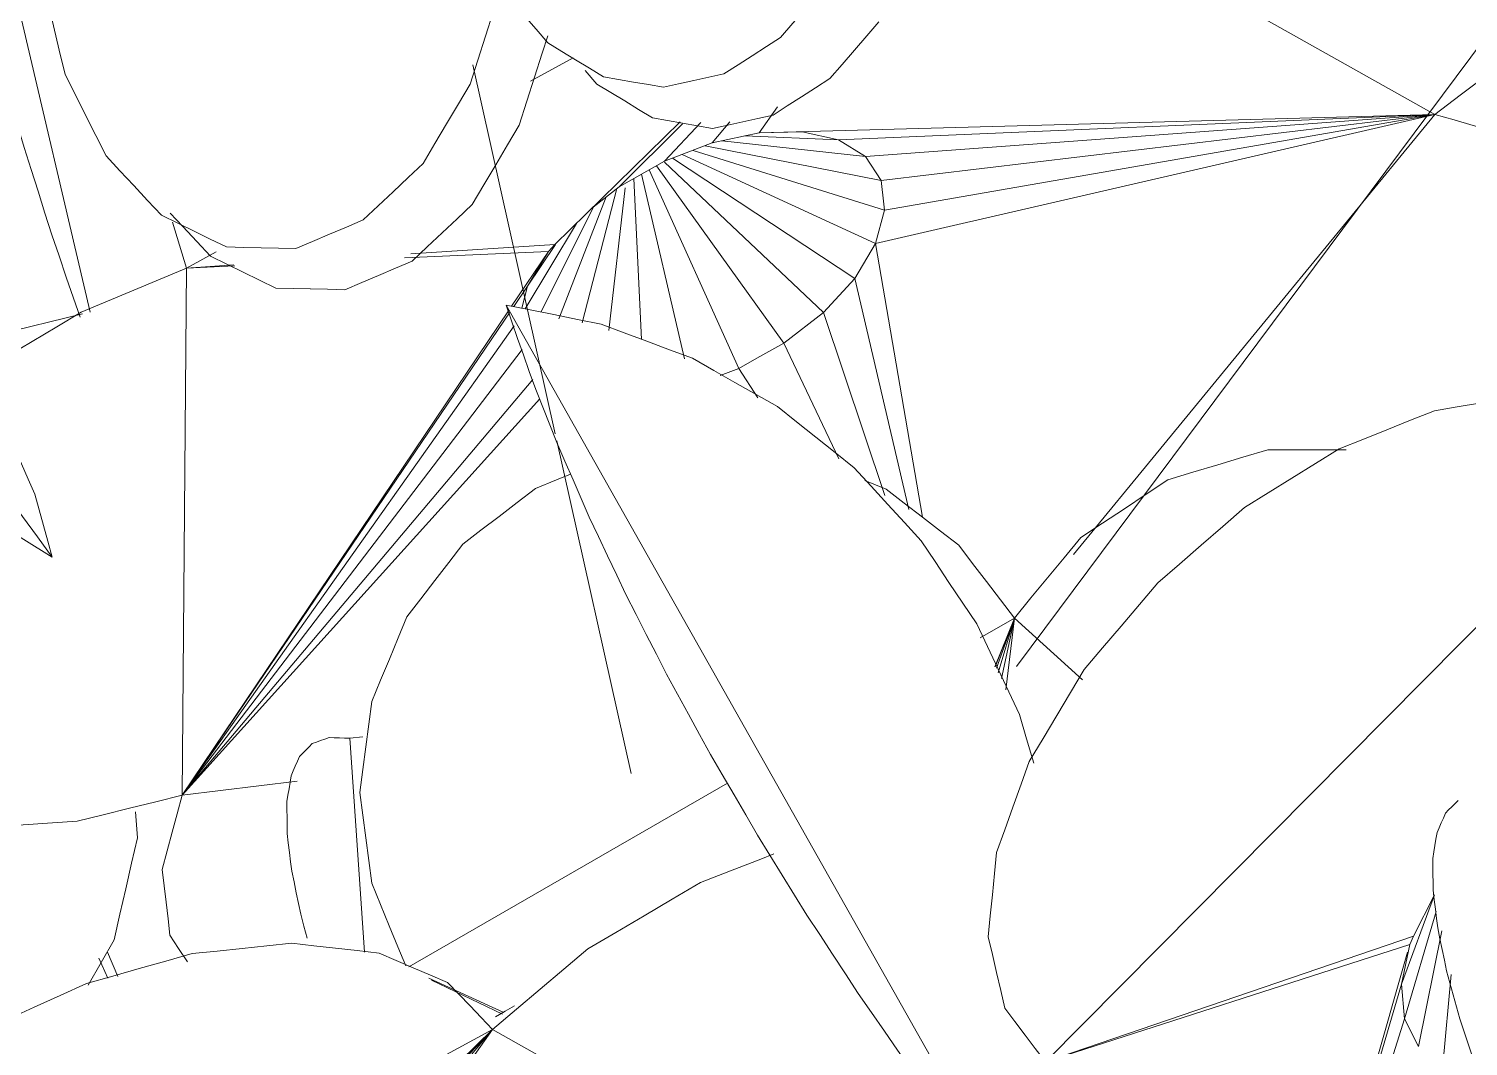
# Model space of a CAD drawing. Header units: metres. Extents: x -18.34 to -13.25, y -25.49 to -16.26.
# Drawn here: x -17.3197 to -17.2433, y -21.2853 to -21.2313 of the extents above; entities that cross this region are included whole.
import ezdxf

# ---------------------------------------------------------------- set-up
doc = ezdxf.new("R2010")
doc.units = ezdxf.units.M
doc.layers.add('Importações nas famílias', color=7, linetype='Continuous', lineweight=5)
doc.layers.add('Vegetação', color=7, linetype='Continuous', lineweight=5)

# ---------------------------------------------------------------- blocks, each defined once
blk = doc.blocks.new('Planta_pergolado_12200 - plantas pergolado_skp_Component_12-V2898-Pavimento 02 - Executivo')
at = {"layer": 'Importações nas famílias', "color": 9}
for p, q in [((0.278063, -0.170823), (0.277372, -0.170895)), ((0.277372, -0.170895), (0.278162, -0.182247))]:
    blk.add_line(p, q, dxfattribs=at)
at = {"layer": 'Importações nas famílias', "color": 9, "flags": 128}
for points in [[(0.276274, -0.170854), (0.276051, -0.170935), (0.275828, -0.171015), (0.275605, -0.171096), (0.275382, -0.171176)], [(0.277372, -0.170895), (0.277098, -0.170884), (0.276823, -0.170874), (0.276548, -0.170864), (0.276274, -0.170854)], [(0.275382, -0.171176), (0.275214, -0.171346), (0.275045, -0.171516), (0.274877, -0.171686), (0.274708, -0.171856)], [(0.274708, -0.171856), (0.274596, -0.172114), (0.274483, -0.172371), (0.274371, -0.172629), (0.274258, -0.172887)], [(0.274258, -0.172887), (0.274204, -0.173229), (0.274149, -0.173572), (0.274094, -0.173914), (0.274039, -0.174257)], [(0.274039, -0.174257), (0.274042, -0.17468), (0.274045, -0.175104), (0.274048, -0.175527), (0.274051, -0.175951)], [(0.274051, -0.175951), (0.274112, -0.17645), (0.274173, -0.17695), (0.274234, -0.17745), (0.274296, -0.17795)], [(0.274296, -0.17795), (0.274414, -0.17852), (0.274532, -0.179091), (0.274651, -0.179662), (0.274769, -0.180232)], [(0.274769, -0.180232), (0.274944, -0.180867), (0.275118, -0.181502)]]:
    blk.add_lwpolyline(points, dxfattribs=at)
blk = doc.blocks.new('Planta_pergolado_12200 - plantas pergolado_skp_Component_17-V1952-Pavimento 02 - Executivo')
at = {"layer": 'Importações nas famílias', "color": 9}
for p, q in [((0.325102, 0.223538), (0.31915, 0.217704)), ((0.325102, 0.223538), (0.319328, 0.217621)), ((0.325102, 0.223538), (0.319685, 0.217455)), ((0.325102, 0.223538), (0.320208, 0.217211)), ((0.325102, 0.223538), (0.320845, 0.216914)), ((0.325102, 0.223538), (0.321508, 0.216598)), ((0.325102, 0.223538), (0.322092, 0.216269)), ((0.325102, 0.223538), (0.322513, 0.22326)), ((0.325102, 0.223538), (0.322552, 0.216003)), ((0.322852, 0.21583), (0.325102, 0.223538)), ((0.325102, 0.223538), (0.325921, 0.221701)), ((0.281567, 0.183627), (0.285549, 0.185451)), ((0.285475, 0.185535), (0.281711, 0.183724)), ((0.297417, 0.173279), (0.280515, 0.183016)), ((0.312188, 0.16832), (0.312636, 0.164513)), ((0.311785, 0.167412), (0.312636, 0.164513)), ((0.311959, 0.167718), (0.312636, 0.164513)), ((0.312636, 0.164513), (0.316252, 0.167784)), ((0.311606, 0.167096), (0.312636, 0.164513)), ((0.311623, 0.167109), (0.312636, 0.164513)), ((0.311694, 0.167166), (0.312636, 0.164513)), ((0.312636, 0.164513), (0.310827, 0.165555)), ((0.304709, 0.157209), (0.305831, 0.157677))]:
    blk.add_line(p, q, dxfattribs=at)
at = {"layer": 'Importações nas famílias', "color": 9, "flags": 128}
for points in [[(0.294767, 0.235771), (0.293887, 0.234932), (0.293007, 0.234093), (0.292127, 0.233254)], [(0.292127, 0.233254), (0.291493, 0.232215), (0.290952, 0.231328)], [(0.325102, 0.223538), (0.324817, 0.22472), (0.324587, 0.225677)], [(0.329758, 0.224929), (0.328594, 0.224581), (0.32743, 0.224234), (0.326266, 0.223886), (0.325102, 0.223538)], [(0.280342, 0.182972), (0.279926, 0.181963), (0.279462, 0.180838), (0.278998, 0.179713), (0.278535, 0.178588)], [(0.278535, 0.178588), (0.278377, 0.177382), (0.27822, 0.176176), (0.278062, 0.174969), (0.277905, 0.173763)], [(0.277905, 0.173763), (0.278065, 0.172557), (0.278224, 0.171351), (0.278384, 0.170146), (0.278543, 0.16894)], [(0.278543, 0.16894), (0.279009, 0.167817), (0.279475, 0.166694), (0.279941, 0.165571), (0.280406, 0.164448)], [(0.280406, 0.164448), (0.281147, 0.163485), (0.281887, 0.162521), (0.282627, 0.161557), (0.283367, 0.160594)], [(0.309682, 0.160646), (0.310421, 0.161613), (0.311159, 0.16258), (0.311897, 0.163546), (0.312636, 0.164513)], [(0.312636, 0.164513), (0.313518, 0.163445), (0.314401, 0.162377), (0.315284, 0.16131), (0.316166, 0.160242)], [(0.283367, 0.160594), (0.284331, 0.159855), (0.285295, 0.159117), (0.286259, 0.158378), (0.287223, 0.157639)], [(0.305831, 0.157677), (0.306794, 0.158419), (0.307757, 0.159162), (0.308719, 0.159904), (0.309682, 0.160646)], [(0.316166, 0.160242), (0.31732, 0.159476), (0.318473, 0.15871), (0.319627, 0.157944), (0.32078, 0.157178)], [(0.287223, 0.157639), (0.288346, 0.157176), (0.28909, 0.156869)], [(0.32078, 0.157178), (0.322106, 0.156779), (0.323431, 0.15638), (0.324757, 0.155981), (0.326083, 0.155582)], [(0.326083, 0.155582), (0.327467, 0.155584), (0.328852, 0.155586), (0.330237, 0.155588)]]:
    blk.add_lwpolyline(points, dxfattribs=at)
blk = doc.blocks.new('Planta_pergolado_12200 - plantas pergolado_skp_Component_16-V2899-Pavimento 02 - Executivo')
at = {"extrusion": (0, 0, -1), "zscale": -1, "rotation": 180}
blk.add_blockref('Planta_pergolado_12200 - plantas pergolado_skp_Component_17-V1952-Pavimento 02 - Executivo', (0, 0), dxfattribs=at)
blk.add_blockref('Planta_pergolado_12200 - plantas pergolado_skp_Component_12-V2898-Pavimento 02 - Executivo', (0, 0))
blk = doc.blocks.new('Planta_pergolado_12200 - plantas pergolado_skp_Component_12-V583-Pavimento 02 - Executivo')
at = {"layer": 'Importações nas famílias', "color": 9}
blk.add_line((0.338273, 0.175274), (0.339077, 0.186845), dxfattribs=at)
at = {"layer": 'Importações nas famílias', "color": 9, "flags": 128}
for points in [[(0.336272, 0.185783), (0.336501, 0.186475), (0.336729, 0.187167), (0.336958, 0.18786)], [(0.335574, 0.183243), (0.335749, 0.183878), (0.335923, 0.184513), (0.336098, 0.185148), (0.336272, 0.185783)], [(0.335101, 0.180961), (0.335219, 0.181531), (0.335337, 0.182102), (0.335456, 0.182672), (0.335574, 0.183243)], [(0.334856, 0.178961), (0.334917, 0.179461), (0.334978, 0.179961), (0.335039, 0.180461), (0.335101, 0.180961)], [(0.334844, 0.177267), (0.334847, 0.177691), (0.33485, 0.178114), (0.334853, 0.178538), (0.334856, 0.178961)], [(0.335063, 0.175898), (0.335008, 0.17624), (0.334954, 0.176583), (0.334899, 0.176925), (0.334844, 0.177267)], [(0.335513, 0.174867), (0.335401, 0.175125), (0.335288, 0.175382), (0.335176, 0.17564), (0.335063, 0.175898)], [(0.336187, 0.174187), (0.336019, 0.174357), (0.33585, 0.174527), (0.335681, 0.174697), (0.335513, 0.174867)]]:
    blk.add_lwpolyline(points, dxfattribs=at)
blk = doc.blocks.new('Planta_pergolado_12200 - plantas pergolado_skp_Component_16-V2914-Pavimento 02 - Executivo')
at = {"extrusion": (0, 0, -1), "zscale": -1, "rotation": 180}
blk.add_blockref('Planta_pergolado_12200 - plantas pergolado_skp_Component_12-V583-Pavimento 02 - Executivo', (0, 0), dxfattribs=at)
blk = doc.blocks.new('Planta_pergolado_12200 - plantas pergolado_skp_Component_17-V2923-Pavimento 02 - Executivo')
at = {"layer": 'Importações nas famílias', "color": 9}
blk.add_line((0.266008, -0.17479), (0.266104, -0.176174), dxfattribs=at)
at = {"layer": 'Importações nas famílias', "color": 9, "flags": 128}
for points in [[(0.266104, -0.176174), (0.265796, -0.177526), (0.265487, -0.178879), (0.265179, -0.180231), (0.264871, -0.181584)], [(0.264871, -0.181584), (0.264186, -0.18279), (0.2635, -0.183995)]]:
    blk.add_lwpolyline(points, dxfattribs=at)
blk = doc.blocks.new('Planta_pergolado_12200 - plantas pergolado_skp_Component_16-V2924-Pavimento 02 - Executivo')
blk.add_blockref('Planta_pergolado_12200 - plantas pergolado_skp_Component_17-V2923-Pavimento 02 - Executivo', (0, 0))
blk = doc.blocks.new('Planta_pergolado_12200 - plantas pergolado_skp_-V2955-Pavimento 02 - Executivo')
for name in ['Planta_pergolado_12200 - plantas pergolado_skp_Component_16-V2899-Pavimento 02 - Executivo', 'Planta_pergolado_12200 - plantas pergolado_skp_Component_16-V2924-Pavimento 02 - Executivo', 'Planta_pergolado_12200 - plantas pergolado_skp_Component_16-V2914-Pavimento 02 - Executivo']:
    blk.add_blockref(name, (0, 0))
blk = doc.blocks.new('Planta_pergolado_12200 - plantas pergolado_skp_Component_17-V3069-Pavimento 02 - Executivo')
at = {"layer": 'Importações nas famílias', "color": 9, "flags": 128}
for points in [[(0.262268, -0.135659), (0.261961, -0.134373), (0.261655, -0.133086), (0.261348, -0.1318), (0.261042, -0.130513)], [(0.285378, -0.131092), (0.284974, -0.132362), (0.28457, -0.133631), (0.284166, -0.134901), (0.283762, -0.136171)], [(0.287884, -0.133993), (0.287258, -0.133267), (0.286631, -0.132542), (0.286005, -0.131817), (0.285378, -0.131092)], [(0.302846, -0.130685), (0.302194, -0.13144), (0.301541, -0.132195), (0.300889, -0.13295), (0.300236, -0.133705)], [(0.290831, -0.135784), (0.290094, -0.135336), (0.289358, -0.134888), (0.288621, -0.134441), (0.287884, -0.133993)], [(0.300236, -0.133705), (0.299483, -0.134188), (0.29873, -0.13467), (0.297978, -0.135153), (0.297225, -0.135635)], [(0.264443, -0.139989), (0.263899, -0.138906), (0.263355, -0.137824), (0.262812, -0.136742), (0.262268, -0.135659)], [(0.294017, -0.136345), (0.29322, -0.136204), (0.292424, -0.136064), (0.291627, -0.135924), (0.290831, -0.135784)], [(0.297225, -0.135635), (0.296423, -0.135813), (0.295621, -0.13599), (0.294819, -0.136167), (0.294017, -0.136345)], [(0.283762, -0.136171), (0.283137, -0.137225), (0.282511, -0.13828), (0.281886, -0.139334), (0.28126, -0.140389)], [(0.267384, -0.143131), (0.266649, -0.142346), (0.265914, -0.14156), (0.265179, -0.140774), (0.264443, -0.139989)], [(0.28126, -0.140389), (0.280466, -0.141138), (0.279673, -0.141887), (0.278879, -0.142636), (0.278085, -0.143386)], [(0.270837, -0.144818), (0.269974, -0.144396), (0.269111, -0.143975), (0.268247, -0.143553), (0.267384, -0.143131)], [(0.278085, -0.143386), (0.277191, -0.143766), (0.276297, -0.144146), (0.275403, -0.144526), (0.274509, -0.144905)], [(0.274509, -0.144905), (0.273591, -0.144884), (0.272673, -0.144862), (0.271755, -0.14484), (0.270837, -0.144818)]]:
    blk.add_lwpolyline(points, dxfattribs=at)
blk = doc.blocks.new('Planta_pergolado_12200 - plantas pergolado_skp_Component_16-V3070-Pavimento 02 - Executivo')
blk.add_blockref('Planta_pergolado_12200 - plantas pergolado_skp_Component_17-V3069-Pavimento 02 - Executivo', (0, 0))
blk = doc.blocks.new('Planta_pergolado_12200 - plantas pergolado_skp_Component_17-V3097-Pavimento 02 - Executivo')
at = {"layer": 'Importações nas famílias', "color": 9}
blk.add_line((0.290491, -0.136173), (0.289865, -0.135448), dxfattribs=at)
at = {"layer": 'Importações nas famílias', "color": 9, "flags": 128}
for points in [[(0.305453, -0.132866), (0.304801, -0.133621), (0.304148, -0.134376), (0.303496, -0.13513), (0.302843, -0.135885)], [(0.287876, -0.133614), (0.287581, -0.134542), (0.287177, -0.135811), (0.286773, -0.137081), (0.286369, -0.138351)], [(0.302843, -0.135885), (0.30209, -0.136368), (0.301337, -0.13685), (0.300585, -0.137333), (0.299832, -0.137816)], [(0.293438, -0.137964), (0.292701, -0.137516), (0.291965, -0.137069), (0.291228, -0.136621), (0.290491, -0.136173)], [(0.296624, -0.138525), (0.295827, -0.138385), (0.295031, -0.138245), (0.294234, -0.138104), (0.293438, -0.137964)], [(0.299832, -0.137816), (0.29903, -0.137993), (0.298228, -0.13817), (0.297426, -0.138347), (0.296624, -0.138525)], [(0.286369, -0.138351), (0.285744, -0.139405), (0.285118, -0.14046), (0.284493, -0.141514), (0.283867, -0.142569)], [(0.283867, -0.142569), (0.283073, -0.143318), (0.28228, -0.144067), (0.281486, -0.144817), (0.280692, -0.145566)], [(0.269991, -0.145311), (0.269256, -0.144526), (0.268521, -0.14374), (0.267847, -0.14302)], [(0.273444, -0.146998), (0.272581, -0.146577), (0.271718, -0.146155), (0.270854, -0.145733), (0.269991, -0.145311)], [(0.280692, -0.145566), (0.279798, -0.145946), (0.278904, -0.146326), (0.27801, -0.146706), (0.277116, -0.147086)], [(0.27528, -0.147042), (0.274362, -0.14702), (0.273444, -0.146998)], [(0.277116, -0.147086), (0.276198, -0.147064), (0.275281, -0.147042)]]:
    blk.add_lwpolyline(points, dxfattribs=at)
blk = doc.blocks.new('Planta_pergolado_12200 - plantas pergolado_skp_Component_16-V3098-Pavimento 02 - Executivo')
blk.add_blockref('Planta_pergolado_12200 - plantas pergolado_skp_Component_17-V3097-Pavimento 02 - Executivo', (0, 0))
blk = doc.blocks.new('Planta_pergolado_12200 - plantas pergolado_skp_Component_12-V916-Pavimento 02 - Executivo')
at = {"layer": 'Importações nas famílias', "color": 9}
blk.add_line((0.285675, 0.147904), (0.310308, 0.191523), dxfattribs=at)
at = {"layer": 'Importações nas famílias', "color": 9, "flags": 128}
for points in [[(0.30714, 0.188457), (0.307847, 0.18942), (0.308554, 0.190382), (0.30926, 0.191345), (0.309768, 0.192036)], [(0.304351, 0.184432), (0.305048, 0.185438), (0.305745, 0.186445), (0.306443, 0.187451), (0.30714, 0.188457)], [(0.301631, 0.180275), (0.302311, 0.181314), (0.302991, 0.182354), (0.303671, 0.183393), (0.304351, 0.184432)], [(0.29901, 0.176033), (0.299665, 0.177094), (0.30032, 0.178154), (0.300976, 0.179215), (0.301631, 0.180275)], [(0.296518, 0.171754), (0.297141, 0.172823), (0.297764, 0.173893), (0.298387, 0.174963), (0.29901, 0.176033)], [(0.31367, 0.172205), (0.313287, 0.170922), (0.312904, 0.169639)], [(0.294182, 0.167483), (0.294766, 0.168551), (0.29535, 0.169618), (0.295934, 0.170686), (0.296518, 0.171754)], [(0.312904, 0.169639), (0.312338, 0.168434), (0.311772, 0.167228), (0.311206, 0.166023), (0.31064, 0.164817)], [(0.292028, 0.16327), (0.292566, 0.164323), (0.293105, 0.165377), (0.293643, 0.16643), (0.294182, 0.167483)], [(0.31064, 0.164817), (0.309904, 0.163717), (0.309168, 0.162618), (0.308433, 0.161518), (0.307697, 0.160418)], [(0.29008, 0.159161), (0.290567, 0.160188), (0.291054, 0.161215), (0.291541, 0.162243), (0.292028, 0.16327)], [(0.307697, 0.160418), (0.306809, 0.15945), (0.30592, 0.158482), (0.305032, 0.157513), (0.304144, 0.156545)], [(0.288359, 0.155201), (0.288789, 0.156191), (0.289219, 0.157181), (0.28965, 0.158171), (0.29008, 0.159161)], [(0.304144, 0.156545), (0.303124, 0.155731), (0.302105, 0.154917), (0.301085, 0.154103), (0.300065, 0.153289)], [(0.286886, 0.151435), (0.287254, 0.152376), (0.287623, 0.153318), (0.287991, 0.154259), (0.288359, 0.155201)], [(0.300065, 0.153289), (0.298938, 0.152648), (0.29781, 0.152008), (0.296683, 0.151367), (0.295556, 0.150726)], [(0.285675, 0.147904), (0.285978, 0.148786), (0.286281, 0.149669), (0.286583, 0.150552), (0.286886, 0.151435)], [(0.295556, 0.150726), (0.294347, 0.150274), (0.293138, 0.149822), (0.29193, 0.149369), (0.290721, 0.148917)], [(0.290721, 0.148917), (0.28946, 0.148664), (0.288198, 0.14841), (0.286937, 0.148157), (0.285675, 0.147904)]]:
    blk.add_lwpolyline(points, dxfattribs=at)
blk = doc.blocks.new('Planta_pergolado_12200 - plantas pergolado_skp_Component_17-V3108-Pavimento 02 - Executivo')
at = {"layer": 'Importações nas famílias', "color": 9}
for p, q in [((0.347151, -0.154903), (0.314282, -0.188071)), ((0.334926, -0.179205), (0.333179, -0.183942)), ((0.333818, -0.181399), (0.334925, -0.179199)), ((0.335016, -0.180085), (0.333339, -0.185788)), ((0.314282, -0.188071), (0.333818, -0.181399)), ((0.333616, -0.181843), (0.333818, -0.181399)), ((0.335325, -0.181104), (0.334086, -0.187256)), ((0.333616, -0.181843), (0.314282, -0.188071)), ((0.330274, -0.19347), (0.3335, -0.182247)), ((0.333179, -0.183942), (0.333616, -0.181843)), ((0.330484, -0.193148), (0.333179, -0.183942)), ((0.333339, -0.185788), (0.333179, -0.183942)), ((0.335819, -0.183423), (0.335369, -0.188246)), ((0.333339, -0.185788), (0.331343, -0.192093)), ((0.334086, -0.187256), (0.333339, -0.185788))]:
    blk.add_line(p, q, dxfattribs=at)
at = {"layer": 'Importações nas famílias', "color": 9, "flags": 128}
for points in [[(0.334932, -0.153507), (0.336127, -0.153306), (0.337322, -0.153105), (0.338518, -0.152904), (0.339713, -0.152703)], [(0.329864, -0.155537), (0.331131, -0.155029), (0.332398, -0.154522), (0.333665, -0.154015), (0.334932, -0.153507)], [(0.324854, -0.158653), (0.326107, -0.157874), (0.327359, -0.157095), (0.328612, -0.156316), (0.329864, -0.155537)], [(0.320244, -0.162644), (0.321397, -0.161646), (0.322549, -0.160649), (0.323702, -0.159651), (0.324854, -0.158653)], [(0.316348, -0.167238), (0.317322, -0.166089), (0.318296, -0.164941), (0.31927, -0.163792), (0.320244, -0.162644)], [(0.31343, -0.172121), (0.314159, -0.1709), (0.314889, -0.169679), (0.315618, -0.168459), (0.316348, -0.167238)], [(0.311691, -0.176961), (0.312126, -0.175751), (0.31256, -0.174541), (0.312995, -0.173331), (0.31343, -0.172121)], [(0.311248, -0.181428), (0.311359, -0.180311), (0.311469, -0.179194), (0.31158, -0.178078), (0.311691, -0.176961)], [(0.312132, -0.185218), (0.311911, -0.18427), (0.31169, -0.183323), (0.311469, -0.182375), (0.311248, -0.181428)], [(0.314282, -0.188071), (0.313745, -0.187358), (0.313207, -0.186644), (0.31267, -0.185931), (0.312132, -0.185218)]]:
    blk.add_lwpolyline(points, dxfattribs=at)
blk = doc.blocks.new('Planta_pergolado_12200 - plantas pergolado_skp_Component_16-V3109-Pavimento 02 - Executivo')
blk.add_blockref('Planta_pergolado_12200 - plantas pergolado_skp_Component_17-V3108-Pavimento 02 - Executivo', (0, 0))
at = {"extrusion": (0, 0, -1), "zscale": -1, "rotation": 180}
blk.add_blockref('Planta_pergolado_12200 - plantas pergolado_skp_Component_12-V916-Pavimento 02 - Executivo', (0, 0), dxfattribs=at)
blk = doc.blocks.new('Planta_pergolado_12200 - plantas pergolado_skp_Component_12-V928-Pavimento 02 - Executivo')
at = {"layer": 'Importações nas famílias', "color": 9}
for p, q in [((0.097733, 0.144079), (0.059451, 0.120437)), ((0.07756, 0.123376), (0.076952, 0.123191))]:
    blk.add_line(p, q, dxfattribs=at)
at = {"layer": 'Importações nas famílias', "color": 9, "flags": 128}
for points in [[(0.094583, 0.139761), (0.095371, 0.14084), (0.096158, 0.14192), (0.096946, 0.142999), (0.097733, 0.144079)], [(0.097733, 0.144079), (0.097504, 0.143242), (0.097274, 0.142406), (0.097045, 0.14157), (0.096815, 0.140734)], [(0.096815, 0.140734), (0.09646, 0.139935), (0.096104, 0.139137), (0.095749, 0.138338), (0.095394, 0.13754)], [(0.091145, 0.135615), (0.092005, 0.136652), (0.092864, 0.137688), (0.093724, 0.138724), (0.094583, 0.139761)], [(0.095394, 0.13754), (0.094917, 0.136788), (0.09444, 0.136036), (0.093963, 0.135284), (0.093486, 0.134533)], [(0.0875, 0.131739), (0.088411, 0.132708), (0.089322, 0.133677), (0.090234, 0.134646), (0.091145, 0.135615)], [(0.093486, 0.134533), (0.092893, 0.133836), (0.092299, 0.133139), (0.091706, 0.132443), (0.091113, 0.131746)], [(0.083732, 0.128224), (0.084674, 0.129103), (0.085616, 0.129982), (0.086558, 0.130861), (0.0875, 0.131739)], [(0.091113, 0.131746), (0.090409, 0.131112), (0.089706, 0.130478), (0.089003, 0.129844), (0.0883, 0.12921)], [(0.0883, 0.12921), (0.087494, 0.128646), (0.086689, 0.128082), (0.085884, 0.127518), (0.085079, 0.126954)], [(0.07993, 0.125152), (0.08088, 0.12592), (0.081831, 0.126688), (0.082781, 0.127456), (0.083732, 0.128224)], [(0.085079, 0.126954), (0.08418, 0.126466), (0.083282, 0.125978), (0.082384, 0.12549), (0.081485, 0.125002)], [(0.076184, 0.122596), (0.07712, 0.123235), (0.078057, 0.123874), (0.078993, 0.124513), (0.07993, 0.125152)], [(0.081485, 0.125002), (0.080504, 0.124596), (0.079523, 0.124189), (0.078541, 0.123783), (0.07756, 0.123376)], [(0.072581, 0.120614), (0.073482, 0.121109), (0.074382, 0.121605), (0.075283, 0.1221), (0.076184, 0.122596)], [(0.059451, 0.120437), (0.059889, 0.120115), (0.060327, 0.119792), (0.060765, 0.119469), (0.061203, 0.119147)], [(0.069206, 0.119254), (0.07005, 0.119594), (0.070894, 0.119934), (0.071737, 0.120274), (0.072581, 0.120614)], [(0.066138, 0.118548), (0.066905, 0.118724), (0.067672, 0.118901), (0.068439, 0.119078), (0.069206, 0.119254)], [(0.061203, 0.119147), (0.061764, 0.118988), (0.062326, 0.118829), (0.062888, 0.11867), (0.063449, 0.118512)], [(0.063449, 0.118512), (0.064122, 0.118521), (0.064794, 0.11853), (0.065466, 0.118539), (0.066138, 0.118548)]]:
    blk.add_lwpolyline(points, dxfattribs=at)
blk = doc.blocks.new('Planta_pergolado_12200 - plantas pergolado_skp_Component_16-V3122-Pavimento 02 - Executivo')
at = {"extrusion": (0, 0, -1), "zscale": -1, "rotation": 180}
blk.add_blockref('Planta_pergolado_12200 - plantas pergolado_skp_Component_12-V928-Pavimento 02 - Executivo', (-0.163852, -0.017198), dxfattribs=at)
blk = doc.blocks.new('Planta_pergolado_12200 - plantas pergolado_skp_-V3127-Pavimento 02 - Executivo')
for name in ['Planta_pergolado_12200 - plantas pergolado_skp_Component_16-V3122-Pavimento 02 - Executivo', 'Planta_pergolado_12200 - plantas pergolado_skp_Component_16-V3109-Pavimento 02 - Executivo']:
    blk.add_blockref(name, (0, 0))
blk = doc.blocks.new('Planta_pergolado_12200 - plantas pergolado_skp_-V3128-Pavimento 02 - Executivo')
at = {"layer": 'Importações nas famílias', "color": 9}
for p, q in [((0.28828, -0.154738), (0.2839, -0.135145)), ((0.29231, -0.172761), (0.288364, -0.15511))]:
    blk.add_line(p, q, dxfattribs=at)
for name in ['Planta_pergolado_12200 - plantas pergolado_skp_Component_16-V3070-Pavimento 02 - Executivo', 'Planta_pergolado_12200 - plantas pergolado_skp_Component_16-V3098-Pavimento 02 - Executivo', 'Planta_pergolado_12200 - plantas pergolado_skp_-V3127-Pavimento 02 - Executivo']:
    blk.add_blockref(name, (0, 0))
blk = doc.blocks.new('Planta_pergolado_12200 - plantas pergolado_skp_-V3129-Pavimento 02 - Executivo')
for name in ['Planta_pergolado_12200 - plantas pergolado_skp_-V3128-Pavimento 02 - Executivo', 'Planta_pergolado_12200 - plantas pergolado_skp_-V2955-Pavimento 02 - Executivo']:
    blk.add_blockref(name, (0, 0))
blk = doc.blocks.new('Planta_pergolado_12200 - plantas pergolado_skp_-V3213-Pavimento 02 - Executivo')
at = {"layer": 'Importações nas famílias', "color": 9}
blk.add_line((0.312748, -0.167083), (0.344741, -0.124161), dxfattribs=at)
blk = doc.blocks.new('Planta_pergolado_12200 - plantas pergolado_skp_Component_17-V3278-Pavimento 02 - Executivo')
at = {"layer": 'Importações nas famílias', "color": 9}
for p, q in [((0.250855, -0.174148), (0.245219, -0.176236)), ((0.230154, -0.181817), (0.229289, -0.187441)), ((0.264519, -0.182247), (0.26507, -0.183532)), ((0.231512, -0.207423), (0.235193, -0.201762)), ((0.231586, -0.207469), (0.235241, -0.201932)), ((0.235419, -0.202565), (0.231871, -0.207645)), ((0.235727, -0.203665), (0.232538, -0.207791)), ((0.236157, -0.205107), (0.233524, -0.208059)), ((0.236557, -0.205961), (0.234142, -0.208406)), ((0.225401, -0.212718), (0.224574, -0.218092)), ((0.224574, -0.218092), (0.227776, -0.213169)), ((0.224574, -0.218092), (0.22781, -0.21319)), ((0.227941, -0.213272), (0.224574, -0.218092)), ((0.228185, -0.213422), (0.224574, -0.218092)), ((0.228543, -0.213643), (0.224574, -0.218092)), ((0.228808, -0.213807), (0.224574, -0.218092)), ((0.227404, -0.21934), (0.224574, -0.218092))]:
    blk.add_line(p, q, dxfattribs=at)
at = {"layer": 'Importações nas famílias', "color": 9, "flags": 128}
for points in [[(0.243044, -0.159057), (0.244014, -0.158851), (0.244984, -0.158644), (0.245954, -0.158438), (0.246925, -0.158232)], [(0.246925, -0.158232), (0.24786, -0.158335), (0.248796, -0.158437), (0.249732, -0.15854), (0.250663, -0.158642)], [(0.23929, -0.16106), (0.240228, -0.160559), (0.241167, -0.160059), (0.242105, -0.159558), (0.243044, -0.159057)], [(0.235919, -0.164106), (0.236761, -0.163345), (0.237604, -0.162583), (0.238447, -0.161822), (0.23929, -0.16106)], [(0.234539, -0.166046), (0.235229, -0.165076), (0.235919, -0.164106)], [(0.224379, -0.183284), (0.22533, -0.18284), (0.22628, -0.182396)], [(0.22628, -0.182396), (0.227248, -0.182251), (0.228217, -0.182106), (0.229185, -0.181961), (0.230154, -0.181817)], [(0.22089, -0.217436), (0.22008, -0.216974), (0.219269, -0.216512)], [(0.224574, -0.218092), (0.223653, -0.217928), (0.222732, -0.217764), (0.221811, -0.2176), (0.22089, -0.217436)], [(0.223164, -0.222741), (0.223516, -0.221579), (0.223869, -0.220416), (0.224222, -0.219254), (0.224574, -0.218092)], [(0.222737, -0.227464), (0.222843, -0.226283), (0.22295, -0.225102), (0.223057, -0.223922), (0.223164, -0.222741)]]:
    blk.add_lwpolyline(points, dxfattribs=at)
blk = doc.blocks.new('Planta_pergolado_12200 - plantas pergolado_skp_Component_16-V3279-Pavimento 02 - Executivo')
blk.add_blockref('Planta_pergolado_12200 - plantas pergolado_skp_Component_17-V3278-Pavimento 02 - Executivo', (0, 0))
blk = doc.blocks.new('Planta_pergolado_12200 - plantas pergolado_skp_Component_12-V1189-Pavimento 02 - Executivo')
at = {"layer": 'Importações nas famílias', "color": 9}
for p, q in [((0.239431, 0.154186), (0.247074, 0.152316)), ((0.242326, 0.149829), (0.241683, 0.150627)), ((0.255939, 0.150146), (0.263183, 0.148374))]:
    blk.add_line(p, q, dxfattribs=at)
at = {"layer": 'Importações nas famílias', "color": 9, "flags": 128}
for points in [[(0.241683, 0.150627), (0.24112, 0.151517), (0.240557, 0.152407), (0.239994, 0.153296), (0.239431, 0.154186)], [(0.239431, 0.154186), (0.240412, 0.154177), (0.241393, 0.154168), (0.242374, 0.15416), (0.243355, 0.154151)], [(0.243355, 0.154151), (0.244314, 0.154109), (0.245273, 0.154067), (0.246233, 0.154025), (0.247192, 0.153983)], [(0.247192, 0.153983), (0.248119, 0.153909), (0.249046, 0.153834)], [(0.250099, 0.142441), (0.249344, 0.143002), (0.24859, 0.143563)], [(0.253237, 0.140755), (0.252453, 0.141176), (0.251668, 0.141598), (0.250883, 0.142019), (0.250099, 0.142441)], [(0.256423, 0.139667), (0.255626, 0.139939), (0.25483, 0.140211), (0.254034, 0.140483), (0.253237, 0.140755)], [(0.25958, 0.139203), (0.258791, 0.139319), (0.258001, 0.139435), (0.257212, 0.139551), (0.256423, 0.139667)]]:
    blk.add_lwpolyline(points, dxfattribs=at)
blk = doc.blocks.new('Planta_pergolado_12200 - plantas pergolado_skp_Component_17-V3281-Pavimento 02 - Executivo')
at = {"layer": 'Importações nas famílias', "color": 9}
for p, q in [((0.350394, -0.104501), (0.350393, -0.105829)), ((0.334087, -0.111376), (0.334498, -0.112334)), ((0.34666, -0.116152), (0.346141, -0.116779)), ((0.309927, -0.122131), (0.310701, -0.122645)), ((0.310847, -0.121772), (0.311599, -0.122084)), ((0.309246, -0.122396), (0.310016, -0.123148)), ((0.343115, -0.134295), (0.343185, -0.135123))]:
    blk.add_line(p, q, dxfattribs=at)
at = {"layer": 'Importações nas famílias', "color": 9, "flags": 128}
for points in [[(0.350393, -0.105829), (0.350073, -0.10717), (0.349752, -0.108511), (0.349432, -0.109852), (0.349111, -0.111193)], [(0.349111, -0.111193), (0.348498, -0.112433), (0.347885, -0.113672), (0.347273, -0.114912), (0.34666, -0.116152)], [(0.343185, -0.135123), (0.343028, -0.136307), (0.342871, -0.137491), (0.342714, -0.138674), (0.342557, -0.139858)], [(0.342557, -0.139858), (0.342157, -0.141007), (0.342094, -0.14119)]]:
    blk.add_lwpolyline(points, dxfattribs=at)
blk = doc.blocks.new('Planta_pergolado_12200 - plantas pergolado_skp_Component_16-V3282-Pavimento 02 - Executivo')
blk.add_blockref('Planta_pergolado_12200 - plantas pergolado_skp_Component_17-V3281-Pavimento 02 - Executivo', (0, 0))
at = {"extrusion": (0, 0, -1), "zscale": -1, "rotation": 180}
blk.add_blockref('Planta_pergolado_12200 - plantas pergolado_skp_Component_12-V1189-Pavimento 02 - Executivo', (0, 0), dxfattribs=at)
blk = doc.blocks.new('Planta_pergolado_12200 - plantas pergolado_skp_Component_12-V1247-Pavimento 02 - Executivo')
at = {"layer": 'Importações nas famílias', "color": 9}
for p, q in [((0.253164, 0.188013), (0.253288, 0.18934)), ((0.264542, 0.18363), (0.264055, 0.182568))]:
    blk.add_line(p, q, dxfattribs=at)
at = {"layer": 'Importações nas famílias', "color": 9, "flags": 128}
for points in [[(0.252944, 0.182631), (0.252999, 0.183976), (0.253054, 0.185322), (0.253109, 0.186667), (0.253164, 0.188013)], [(0.253004, 0.1773), (0.252989, 0.178633), (0.252974, 0.179966), (0.252959, 0.181298), (0.252944, 0.182631)], [(0.253174, 0.174724), (0.253089, 0.176012), (0.253004, 0.1773)]]:
    blk.add_lwpolyline(points, dxfattribs=at)
blk = doc.blocks.new('Planta_pergolado_12200 - plantas pergolado_skp_Component_12-V1249-Pavimento 02 - Executivo')
at = {"layer": 'Importações nas famílias', "color": 9}
for p, q in [((0.256859, 0.119568), (0.263591, 0.148283)), ((0.253025, 0.103214), (0.255494, 0.113743))]:
    blk.add_line(p, q, dxfattribs=at)
at = {"layer": 'Importações nas famílias', "color": 9, "flags": 128}
for points in [[(0.261565, 0.144181), (0.261948, 0.145297), (0.262331, 0.146414), (0.262714, 0.147531), (0.263063, 0.14855)], [(0.260096, 0.139546), (0.260463, 0.140704), (0.260831, 0.141863), (0.261198, 0.143022), (0.261565, 0.144181)], [(0.258706, 0.134794), (0.259054, 0.135982), (0.259401, 0.13717), (0.259749, 0.138358), (0.260096, 0.139546)], [(0.25741, 0.12998), (0.257734, 0.131183), (0.258058, 0.132387), (0.258382, 0.133591), (0.258706, 0.134794)], [(0.256927, 0.128016), (0.257114, 0.128774), (0.25741, 0.12998)], [(0.256224, 0.125155), (0.25652, 0.126361), (0.256817, 0.127567)], [(0.255159, 0.120374), (0.255425, 0.12157), (0.255691, 0.122765), (0.255957, 0.12396), (0.256224, 0.125155)], [(0.254227, 0.11569), (0.25446, 0.116861), (0.254693, 0.118032), (0.254926, 0.119203), (0.255159, 0.120374)], [(0.25344, 0.111155), (0.253637, 0.112289), (0.253834, 0.113423), (0.25403, 0.114557), (0.254227, 0.11569)], [(0.252806, 0.106819), (0.252964, 0.107903), (0.253123, 0.108987), (0.253281, 0.110071), (0.25344, 0.111155)], [(0.25245, 0.103753), (0.252568, 0.104775), (0.252687, 0.105797), (0.252806, 0.106819)]]:
    blk.add_lwpolyline(points, dxfattribs=at)
blk = doc.blocks.new('Planta_pergolado_12200 - plantas pergolado_skp_Component_17-V3315-Pavimento 02 - Executivo')
at = {"layer": 'Importações nas famílias', "color": 9}
for p, q in [((0.309795, -0.123608), (0.334953, -0.137791)), ((0.289234, -0.134782), (0.286957, -0.136019)), ((0.299098, -0.138767), (0.300071, -0.137388)), ((0.288251, -0.144691), (0.294912, -0.138172)), ((0.294073, -0.140273), (0.296008, -0.138222)), ((0.296604, -0.1393), (0.297541, -0.138186)), ((0.334953, -0.137791), (0.299098, -0.138767)), ((0.303304, -0.139138), (0.334953, -0.137791)), ((0.334953, -0.137791), (0.30473, -0.140016)), ((0.305274, -0.144635), (0.334953, -0.137791)), ((0.334953, -0.137791), (0.305565, -0.141286)), ((0.30575, -0.142861), (0.334953, -0.137791)), ((0.315777, -0.161138), (0.334953, -0.137791)), ((0.291676, -0.141621), (0.295031, -0.138286)), ((0.296604, -0.1393), (0.299098, -0.138767)), ((0.298342, -0.138929), (0.303304, -0.139138)), ((0.301383, -0.138712), (0.299098, -0.138767)), ((0.303304, -0.139138), (0.301383, -0.138712)), ((0.294073, -0.140273), (0.296604, -0.1393)), ((0.30575, -0.142861), (0.295587, -0.139691)), ((0.296229, -0.139444), (0.305565, -0.141286)), ((0.297109, -0.139192), (0.30473, -0.140016)), ((0.30473, -0.140016), (0.303304, -0.139138)), ((0.291676, -0.141621), (0.294073, -0.140273)), ((0.30041, -0.149919), (0.29365, -0.140511)), ((0.294073, -0.140321), (0.30251, -0.148288)), ((0.294502, -0.140108), (0.304169, -0.146486)), ((0.295014, -0.139911), (0.305274, -0.144635)), ((0.305565, -0.141286), (0.30473, -0.140016)), ((0.292846, -0.149738), (0.292448, -0.141187)), ((0.295137, -0.150757), (0.29286, -0.140955)), ((0.293258, -0.140731), (0.298013, -0.151266)), ((0.305713, -0.142544), (0.305565, -0.141286)), ((0.289703, -0.14884), (0.291542, -0.141724)), ((0.290283, -0.142702), (0.291676, -0.141621)), ((0.291984, -0.141685), (0.291115, -0.149244)), ((0.290327, -0.142668), (0.287515, -0.148273)), ((0.290981, -0.14216), (0.288475, -0.148631)), ((0.305713, -0.142544), (0.30575, -0.142861)), ((0.289398, -0.143568), (0.286679, -0.148105)), ((0.30575, -0.142861), (0.305274, -0.144635)), ((0.27029, -0.145076), (0.26871, -0.145935)), ((0.287917, -0.145054), (0.280282, -0.145404)), ((0.280621, -0.145177), (0.288251, -0.144691)), ((0.285959, -0.147961), (0.287917, -0.145054)), ((0.288296, -0.144691), (0.286812, -0.146905)), ((0.286812, -0.146905), (0.287917, -0.145054)), ((0.287917, -0.145054), (0.288251, -0.144691)), ((0.305274, -0.144635), (0.304169, -0.146486)), ((0.305274, -0.144635), (0.307756, -0.159162)), ((0.26871, -0.145935), (0.271215, -0.145775)), ((0.271271, -0.145817), (0.26871, -0.145935)), ((0.26871, -0.145935), (0.268476, -0.173915)), ((0.304169, -0.146486), (0.30251, -0.148288)), ((0.307041, -0.158746), (0.304169, -0.146486)), ((0.286079, -0.147985), (0.286812, -0.146905)), ((0.286499, -0.148069), (0.286812, -0.146905)), ((0.268476, -0.173915), (0.285826, -0.148159)), ((0.268476, -0.173915), (0.285888, -0.148265)), ((0.30251, -0.148288), (0.30041, -0.149919)), ((0.305769, -0.158008), (0.30251, -0.148288)), ((0.286103, -0.149007), (0.268476, -0.173915)), ((0.286521, -0.150254), (0.268476, -0.173915)), ((0.30041, -0.149919), (0.298973, -0.150727)), ((0.303326, -0.156058), (0.30041, -0.149919)), ((0.298973, -0.150727), (0.298013, -0.151266)), ((0.287082, -0.151848), (0.268476, -0.173915)), ((0.298013, -0.151266), (0.297032, -0.151643)), ((0.299026, -0.152831), (0.298013, -0.151266)), ((0.287461, -0.15288), (0.268476, -0.173915)), ((0.274586, -0.173164), (0.268476, -0.173915))]:
    blk.add_line(p, q, dxfattribs=at)
at = {"layer": 'Importações nas famílias', "color": 9, "flags": 128}
for points in [[(0.340321, -0.133705), (0.338979, -0.134726), (0.337637, -0.135748), (0.336295, -0.136769), (0.334953, -0.137791)], [(0.334953, -0.137791), (0.335969, -0.138079), (0.336984, -0.138367), (0.338, -0.138655), (0.339015, -0.138943)], [(0.26871, -0.145935), (0.268461, -0.145123), (0.268212, -0.14431), (0.267964, -0.143498)], [(0.263126, -0.148273), (0.264522, -0.147688), (0.265918, -0.147104), (0.267314, -0.146519), (0.26871, -0.145935)], [(0.257914, -0.151405), (0.259217, -0.150622), (0.26052, -0.149839), (0.261823, -0.149056), (0.263126, -0.148273)], [(0.268476, -0.173915), (0.267082, -0.174262), (0.265688, -0.174608), (0.264294, -0.174954), (0.2629, -0.1753)], [(0.26742, -0.177849), (0.267684, -0.176865), (0.267948, -0.175882), (0.268212, -0.174899), (0.268476, -0.173915)], [(0.2629, -0.1753), (0.261602, -0.175384), (0.260305, -0.175469), (0.259008, -0.175553), (0.257711, -0.175637)], [(0.267831, -0.181342), (0.267729, -0.180469), (0.267626, -0.179595), (0.267523, -0.178722), (0.26742, -0.177849)], [(0.268757, -0.18275), (0.268294, -0.182046), (0.267831, -0.181342)]]:
    blk.add_lwpolyline(points, dxfattribs=at)
blk = doc.blocks.new('Planta_pergolado_12200 - plantas pergolado_skp_Component_16-V3316-Pavimento 02 - Executivo')
at = {"extrusion": (0, 0, -1), "rotation": 180}
for name, zscale in [('Planta_pergolado_12200 - plantas pergolado_skp_Component_12-V1249-Pavimento 02 - Executivo', -1), ('Planta_pergolado_12200 - plantas pergolado_skp_Component_12-V1247-Pavimento 02 - Executivo', -1.000000000000001)]:
    blk.add_blockref(name, (0, 0), dxfattribs=dict(at, zscale=zscale))
blk.add_blockref('Planta_pergolado_12200 - plantas pergolado_skp_Component_17-V3315-Pavimento 02 - Executivo', (0, 0))
blk = doc.blocks.new('Planta_pergolado_12200 - plantas pergolado_skp_Component_12-V1248-Pavimento 02 - Executivo')
at = {"layer": 'Importações nas famílias', "color": 9, "flags": 128}
blk.add_lwpolyline([(0.310955, 0.122355), (0.310454, 0.122649), (0.309952, 0.122942)], dxfattribs=at)
blk = doc.blocks.new('Planta_pergolado_12200 - plantas pergolado_skp_Component_17-V3325-Pavimento 02 - Executivo')
at = {"layer": 'Importações nas famílias', "color": 9}
for p, q in [((0.284953, -0.18634), (0.245402, -0.207833)), ((0.264756, -0.206104), (0.284953, -0.18634)), ((0.266833, -0.204352), (0.284953, -0.18634)), ((0.269231, -0.203004), (0.284953, -0.18634)), ((0.271762, -0.202031), (0.284953, -0.18634)), ((0.274255, -0.201499), (0.284953, -0.18634)), ((0.284953, -0.18634), (0.291824, -0.190213))]:
    blk.add_line(p, q, dxfattribs=at)
at = {"layer": 'Importações nas famílias', "color": 9, "flags": 128}
for points in [[(0.295979, -0.178548), (0.297579, -0.177927), (0.299178, -0.177306), (0.299879, -0.177034)], [(0.290001, -0.182074), (0.291495, -0.181192), (0.29299, -0.180311), (0.294485, -0.17943), (0.295979, -0.178548)], [(0.269008, -0.182323), (0.270332, -0.182185), (0.271656, -0.182048), (0.27298, -0.18191), (0.274304, -0.181772)], [(0.274304, -0.181772), (0.275459, -0.181903), (0.276614, -0.182033), (0.27777, -0.182163), (0.278925, -0.182294)], [(0.263399, -0.183908), (0.264801, -0.183512), (0.266204, -0.183116), (0.267606, -0.182719), (0.269008, -0.182323)], [(0.278925, -0.182294), (0.279833, -0.182683), (0.280741, -0.183073), (0.281649, -0.183462), (0.282557, -0.183852)], [(0.284953, -0.18634), (0.286215, -0.185273), (0.287477, -0.184207), (0.288739, -0.18314), (0.290001, -0.182074)], [(0.257859, -0.18642), (0.259244, -0.185792), (0.260629, -0.185164), (0.262014, -0.184536), (0.263399, -0.183908)], [(0.282557, -0.183852), (0.283156, -0.184474), (0.283755, -0.185096), (0.284354, -0.185718), (0.284953, -0.18634)]]:
    blk.add_lwpolyline(points, dxfattribs=at)
blk = doc.blocks.new('Planta_pergolado_12200 - plantas pergolado_skp_Component_16-V3326-Pavimento 02 - Executivo')
blk.add_blockref('Planta_pergolado_12200 - plantas pergolado_skp_Component_17-V3325-Pavimento 02 - Executivo', (0, 0))
at = {"extrusion": (0, 0, -1), "zscale": -1, "rotation": 180}
blk.add_blockref('Planta_pergolado_12200 - plantas pergolado_skp_Component_12-V1248-Pavimento 02 - Executivo', (0.024842, -0.062731), dxfattribs=at)
blk = doc.blocks.new('Planta_pergolado_12200 - plantas pergolado_skp_-V3327-Pavimento 02 - Executivo')
for name in ['Planta_pergolado_12200 - plantas pergolado_skp_Component_16-V3316-Pavimento 02 - Executivo', 'Planta_pergolado_12200 - plantas pergolado_skp_Component_16-V3326-Pavimento 02 - Executivo']:
    blk.add_blockref(name, (0, 0))
blk = doc.blocks.new('Planta_pergolado_12200 - plantas pergolado_skp_-V3328-Pavimento 02 - Executivo')
for name in ['Planta_pergolado_12200 - plantas pergolado_skp_-V3327-Pavimento 02 - Executivo', 'Planta_pergolado_12200 - plantas pergolado_skp_Component_16-V3282-Pavimento 02 - Executivo', 'Planta_pergolado_12200 - plantas pergolado_skp_Component_16-V3279-Pavimento 02 - Executivo']:
    blk.add_blockref(name, (0, 0))
blk = doc.blocks.new('Planta_pergolado_12200 - plantas pergolado_skp_-V3374-Pavimento 02 - Executivo')
for name in ['Planta_pergolado_12200 - plantas pergolado_skp_-V3328-Pavimento 02 - Executivo', 'Planta_pergolado_12200 - plantas pergolado_skp_-V3213-Pavimento 02 - Executivo']:
    blk.add_blockref(name, (0, 0))
blk = doc.blocks.new('Planta_pergolado_12200 - Planta_pergolado_12200-3075656-Pavimento 02 - Executivo')
for name in ['Planta_pergolado_12200 - plantas pergolado_skp_-V3374-Pavimento 02 - Executivo', 'Planta_pergolado_12200 - plantas pergolado_skp_-V3129-Pavimento 02 - Executivo']:
    blk.add_blockref(name, (0, 0))

msp = doc.modelspace()

# ---------------------------------------------------------------- block references
at = {"layer": 'Vegetação', "color": 9}
msp.add_blockref('Planta_pergolado_12200 - Planta_pergolado_12200-3075656-Pavimento 02 - Executivo', (-17.58, -21.09809), dxfattribs=at)

doc.saveas('drawing.dxf')
